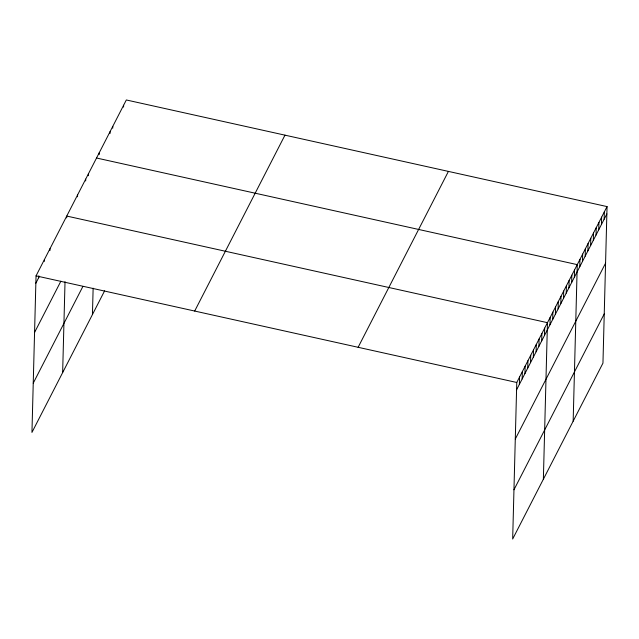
<?xml version="1.0" encoding="UTF-8"?>
<svg xmlns="http://www.w3.org/2000/svg" width="639" height="639" viewBox="0 0 639 639"><rect width="100%" height="100%" fill="white"/><g stroke="black" fill="none" stroke-linecap="round" stroke-linejoin="round"><path stroke-width="0.96" d="M607.05 206.589L516.767 382.481L512.67 539.028L602.952 363.136L607.05 206.589L126.33 99.972L36.048 275.864L31.95 432.411L104.628 290.817M38.652 277.773L38.699 275.936M44.371 261.391L44.418 259.554M49.954 250.52L50.002 248.683M62.646 372.609L65.026 281.703M66.696 217.899L66.744 216.062L547.463 322.679L543.366 479.226M77.535 196.796L77.583 194.959M85.658 180.965L85.706 179.128M88.366 175.685L88.414 173.848M92.439 314.564L93.134 288.189M99.197 154.582L99.245 152.745M110.036 133.471L110.084 131.634M112.744 128.191L112.791 126.354M123.575 107.088L123.623 105.251M519.363 384.39L519.555 377.042M522.151 378.951L522.351 371.61M524.946 373.519L525.138 366.171M527.734 368.08L527.926 360.731M530.53 362.64L530.721 355.3M533.317 357.209L533.509 349.86M536.105 351.769L536.297 344.421M538.901 346.33L539.092 338.989M541.688 340.899L541.88 333.55M544.476 335.459L544.676 328.119M549.979 324.748L550.171 317.399M552.687 319.468L552.879 312.128M555.395 314.196L555.587 306.848M558.103 308.917L558.294 301.568M560.81 303.637L561.002 296.296M563.518 298.365L563.71 291.017M566.226 293.085L566.426 285.737M568.942 287.814L569.133 280.465M571.649 282.534L571.841 275.185M574.357 277.254L574.549 269.914M573.159 421.181L577.257 264.634L96.537 158.017M579.773 266.703L579.964 259.354M582.48 261.423L582.672 254.082M585.188 256.151L585.38 248.803M587.896 250.871L588.088 243.523M590.604 245.592L590.795 238.251M593.311 240.32L593.511 232.971M596.027 235.04L596.219 227.7M598.735 229.768L598.927 222.42M601.443 224.489L601.634 217.14M604.151 219.209L604.342 211.868M35.856 283.213L39.442 276.224M34.57 332.448L60.881 281.184M33.236 383.176L82.894 286.432M194.687 311.049L284.97 135.156M358.128 347.296L448.41 171.404M516.576 389.83L606.858 213.937M515.282 439.065L605.572 263.172M513.956 489.793L604.238 313.901M36.048 275.864L516.767 382.481"/></g></svg>
